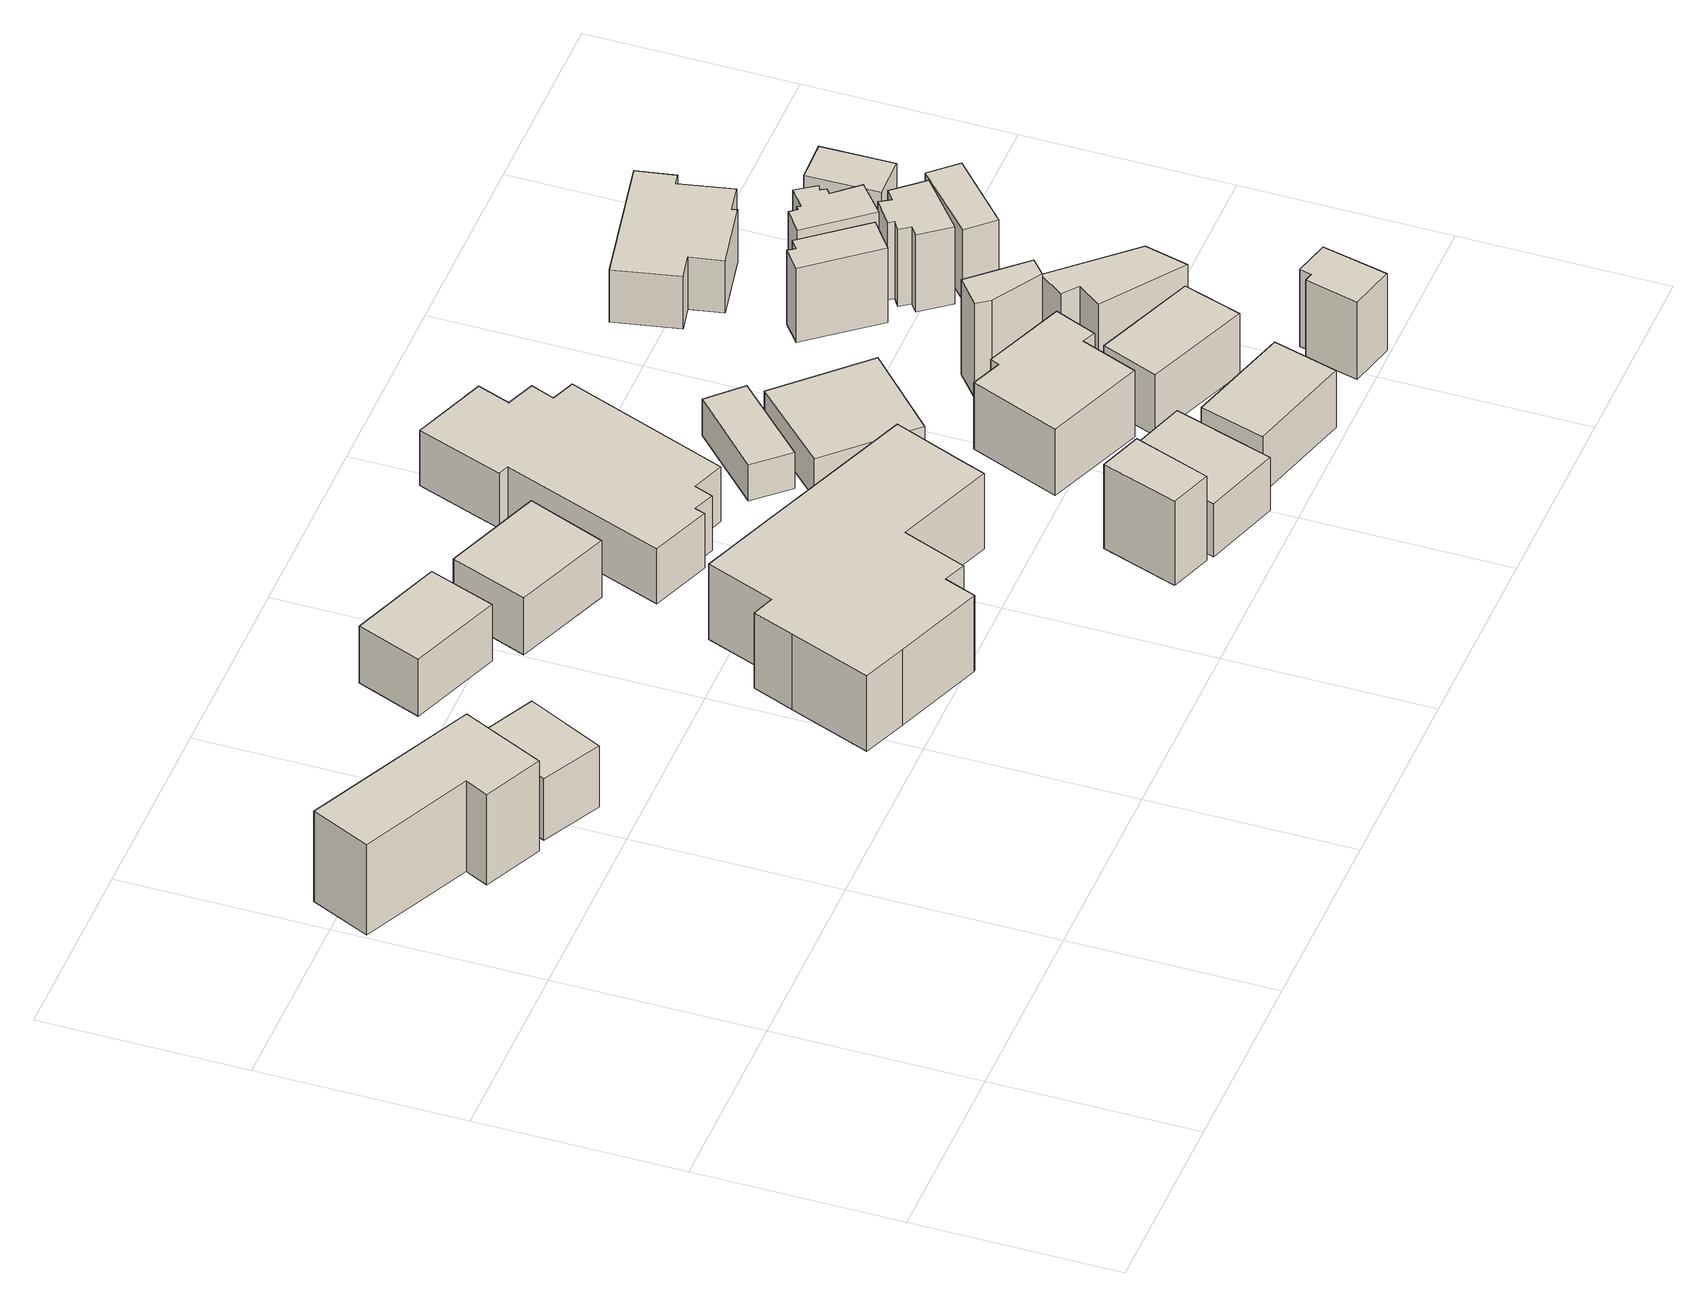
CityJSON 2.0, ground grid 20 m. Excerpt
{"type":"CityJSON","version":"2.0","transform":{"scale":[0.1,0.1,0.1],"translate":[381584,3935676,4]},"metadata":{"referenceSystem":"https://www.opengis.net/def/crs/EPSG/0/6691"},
"CityObjects":{
"building1":{"type":"Building","attributes":{"平成28年度建物利用現況.図形面積":133.43,"平成28年度建物利用現況.建物地上階数":3,"平成28年度建物利用現況.建物地下階数":0,"平成28年度建物利用現況.建物構造コード":"11","平成28年度建物利用現況.建物用途分類コード":"141","平成28年度建物利用現況.建物用途細分類コード":"0","平成28年度建物利用現況.延べ面積換算コード":"1","平成28年度建物利用現況.変化フラグ":"0","平成28年度建物利用現況.延べ面積換算係数":"1.000","平成28年度建物利用現況.過年度修正フラグ":"0","平成28年度建物利用現況.調整フラグ":"0","平成28年度建物利用現況.区市町村コード":"111","平成28年度建物利用現況.大字・町コード":"59","平成28年度建物利用現況.町・丁目コード":"3","平成28年度建物利用現況.13_区市町村コード_大字・町コード_町・丁目コード":"13111059003","平成28年度建物利用現況.区市町村名称":"大田区","平成28年度建物利用現況.町丁目名称":"矢口三丁目","地域地区":"11,18,25","多摩川浸水想定区域（計画規模）.規模":"L1","多摩川浸水想定区域（計画規模）.浸水ランク":"2","多摩川浸水想定区域（計画規模）.浸水深":1.51,"多摩川浸水想定区域（想定最大規模）.規模":"L2","多摩川浸水想定区域（想定最大規模）.浸水ランク":"2","多摩川浸水想定区域（想定最大規模）.浸水深":2.45,"多摩川浸水想定区域（想定最大規模）.継続時間":1,"城南地区浸水想定区域（想定最大規模）.規模":"L2","城南地区浸水想定区域（想定最大規模）.浸水ランク":"1","城南地区浸水想定区域（想定最大規模）.浸水深":0.076,"usage":"441","measuredHeight":11.8,"storeysAboveGround":3,"storeysBelowGround":0,"BuildingDetails.buildingRoofEdgeArea":133.43,"BuildingDetails.fireproofStructureType":"1001","BuildingDetails.districtsAndZonesType":"11","BuildingDetails.landUsePlanType":"213","BuildingDetails.prefecture":"13","BuildingDetails.city":"13111","BuildingDetails.surveyYear":2016},"geometry":[{"type":"Solid","lod":"1","boundaries":[[[[0,1,2,3,4,5]],[[4,6,7,5]],[[3,8,6,4]],[[2,9,8,3]],[[1,10,9,2]],[[0,11,10,1]],[[5,7,11,0]],[[6,8,9,10,11,7]]]]}]},
"building2":{"type":"Building","attributes":{"平成28年度建物利用現況.図形面積":54.07,"平成28年度建物利用現況.建物地上階数":2,"平成28年度建物利用現況.建物地下階数":0,"平成28年度建物利用現況.建物構造コード":"21","平成28年度建物利用現況.建物用途分類コード":"131","平成28年度建物利用現況.建物用途細分類コード":"0","平成28年度建物利用現況.延べ面積換算コード":"1","平成28年度建物利用現況.変化フラグ":"0","平成28年度建物利用現況.延べ面積換算係数":"1.000","平成28年度建物利用現況.過年度修正フラグ":"0","平成28年度建物利用現況.調整フラグ":"0","平成28年度建物利用現況.区市町村コード":"111","平成28年度建物利用現況.大字・町コード":"59","平成28年度建物利用現況.町・丁目コード":"3","平成28年度建物利用現況.13_区市町村コード_大字・町コード_町・丁目コード":"13111059003","平成28年度建物利用現況.区市町村名称":"大田区","平成28年度建物利用現況.町丁目名称":"矢口三丁目","地域地区":"11,18,25","多摩川浸水想定区域（計画規模）.規模":"L1","多摩川浸水想定区域（計画規模）.浸水ランク":"2","多摩川浸水想定区域（計画規模）.浸水深":1.73,"多摩川浸水想定区域（想定最大規模）.規模":"L2","多摩川浸水想定区域（想定最大規模）.浸水ランク":"2","多摩川浸水想定区域（想定最大規模）.浸水深":2.74,"多摩川浸水想定区域（想定最大規模）.継続時間":1,"城南地区浸水想定区域（想定最大規模）.規模":"L2","城南地区浸水想定区域（想定最大規模）.浸水ランク":"1","城南地区浸水想定区域（想定最大規模）.浸水深":0.139,"usage":"411","measuredHeight":7.5,"storeysAboveGround":2,"storeysBelowGround":0,"BuildingDetails.buildingRoofEdgeArea":54.07,"BuildingDetails.fireproofStructureType":"1003","BuildingDetails.districtsAndZonesType":"11","BuildingDetails.landUsePlanType":"2111","BuildingDetails.prefecture":"13","BuildingDetails.city":"13111","BuildingDetails.surveyYear":2016},"geometry":[{"type":"Solid","lod":"1","boundaries":[[[[12,13,14,15]],[[14,16,17,15]],[[13,18,16,14]],[[12,19,18,13]],[[15,17,19,12]],[[16,18,19,17]]]]}]},
"building3":{"type":"Building","attributes":{"平成28年度建物利用現況.図形面積":65.6,"平成28年度建物利用現況.建物地上階数":2,"平成28年度建物利用現況.建物地下階数":0,"平成28年度建物利用現況.建物構造コード":"21","平成28年度建物利用現況.建物用途分類コード":"132","平成28年度建物利用現況.建物用途細分類コード":"0","平成28年度建物利用現況.延べ面積換算コード":"1","平成28年度建物利用現況.変化フラグ":"2","平成28年度建物利用現況.延べ面積換算係数":"1.000","平成28年度建物利用現況.過年度修正フラグ":"0","平成28年度建物利用現況.調整フラグ":"0","平成28年度建物利用現況.区市町村コード":"111","平成28年度建物利用現況.大字・町コード":"59","平成28年度建物利用現況.町・丁目コード":"3","平成28年度建物利用現況.13_区市町村コード_大字・町コード_町・丁目コード":"13111059003","平成28年度建物利用現況.区市町村名称":"大田区","平成28年度建物利用現況.町丁目名称":"矢口三丁目","地域地区":"11,18,25","多摩川浸水想定区域（計画規模）.規模":"L1","多摩川浸水想定区域（計画規模）.浸水ランク":"2","多摩川浸水想定区域（計画規模）.浸水深":1.34,"多摩川浸水想定区域（想定最大規模）.規模":"L2","多摩川浸水想定区域（想定最大規模）.浸水ランク":"2","多摩川浸水想定区域（想定最大規模）.浸水深":2.2,"多摩川浸水想定区域（想定最大規模）.継続時間":1,"城南地区浸水想定区域（想定最大規模）.規模":"L2","城南地区浸水想定区域（想定最大規模）.浸水ランク":"1","城南地区浸水想定区域（想定最大規模）.浸水深":0.076,"usage":"412","measuredHeight":6.5,"storeysAboveGround":2,"storeysBelowGround":0,"BuildingDetails.buildingRoofEdgeArea":65.6,"BuildingDetails.fireproofStructureType":"1003","BuildingDetails.districtsAndZonesType":"11","BuildingDetails.landUsePlanType":"2112","BuildingDetails.prefecture":"13","BuildingDetails.city":"13111","BuildingDetails.surveyYear":2016},"geometry":[{"type":"Solid","lod":"1","boundaries":[[[[20,21,22,23]],[[22,24,25,23]],[[21,26,24,22]],[[20,27,26,21]],[[23,25,27,20]],[[24,26,27,25]]]]}]},
"building4":{"type":"Building","attributes":{"平成28年度建物利用現況.図形面積":82.49,"平成28年度建物利用現況.建物地上階数":2,"平成28年度建物利用現況.建物地下階数":0,"平成28年度建物利用現況.建物構造コード":"21","平成28年度建物利用現況.建物用途分類コード":"132","平成28年度建物利用現況.建物用途細分類コード":"0","平成28年度建物利用現況.延べ面積換算コード":"1","平成28年度建物利用現況.変化フラグ":"2","平成28年度建物利用現況.延べ面積換算係数":"1.000","平成28年度建物利用現況.過年度修正フラグ":"0","平成28年度建物利用現況.調整フラグ":"0","平成28年度建物利用現況.区市町村コード":"111","平成28年度建物利用現況.大字・町コード":"59","平成28年度建物利用現況.町・丁目コード":"3","平成28年度建物利用現況.13_区市町村コード_大字・町コード_町・丁目コード":"13111059003","平成28年度建物利用現況.区市町村名称":"大田区","平成28年度建物利用現況.町丁目名称":"矢口三丁目","地域地区":"11,18,25","多摩川浸水想定区域（計画規模）.規模":"L1","多摩川浸水想定区域（計画規模）.浸水ランク":"2","多摩川浸水想定区域（計画規模）.浸水深":0.86,"多摩川浸水想定区域（想定最大規模）.規模":"L2","多摩川浸水想定区域（想定最大規模）.浸水ランク":"2","多摩川浸水想定区域（想定最大規模）.浸水深":1.65,"多摩川浸水想定区域（想定最大規模）.継続時間":1,"城南地区浸水想定区域（想定最大規模）.規模":"L2","城南地区浸水想定区域（想定最大規模）.浸水ランク":"1","城南地区浸水想定区域（想定最大規模）.浸水深":0.139,"usage":"412","measuredHeight":6.6,"storeysAboveGround":2,"storeysBelowGround":0,"BuildingDetails.buildingRoofEdgeArea":82.49,"BuildingDetails.fireproofStructureType":"1003","BuildingDetails.districtsAndZonesType":"11","BuildingDetails.landUsePlanType":"2112","BuildingDetails.prefecture":"13","BuildingDetails.city":"13111","BuildingDetails.surveyYear":2016},"geometry":[{"type":"Solid","lod":"1","boundaries":[[[[28,29,30,31]],[[30,32,33,31]],[[29,34,32,30]],[[28,35,34,29]],[[31,33,35,28]],[[32,34,35,33]]]]}]},
"building5":{"type":"Building","attributes":{"平成28年度建物利用現況.図形面積":414.01,"平成28年度建物利用現況.建物地上階数":2,"平成28年度建物利用現況.建物地下階数":0,"平成28年度建物利用現況.建物構造コード":"11","平成28年度建物利用現況.建物用途分類コード":"112","平成28年度建物利用現況.建物用途細分類コード":"3","平成28年度建物利用現況.延べ面積換算コード":"2","平成28年度建物利用現況.変化フラグ":"2","平成28年度建物利用現況.延べ面積換算係数":"0.900","平成28年度建物利用現況.過年度修正フラグ":"0","平成28年度建物利用現況.調整フラグ":"0","平成28年度建物利用現況.区市町村コード":"111","平成28年度建物利用現況.大字・町コード":"59","平成28年度建物利用現況.町・丁目コード":"3","平成28年度建物利用現況.13_区市町村コード_大字・町コード_町・丁目コード":"13111059003","平成28年度建物利用現況.区市町村名称":"大田区","平成28年度建物利用現況.町丁目名称":"矢口三丁目","地域地区":"11,18,25","多摩川浸水想定区域（計画規模）.規模":"L1","多摩川浸水想定区域（計画規模）.浸水ランク":"2","多摩川浸水想定区域（計画規模）.浸水深":1.44,"多摩川浸水想定区域（想定最大規模）.規模":"L2","多摩川浸水想定区域（想定最大規模）.浸水ランク":"2","多摩川浸水想定区域（想定最大規模）.浸水深":2.12,"多摩川浸水想定区域（想定最大規模）.継続時間":1,"城南地区浸水想定区域（想定最大規模）.規模":"L2","城南地区浸水想定区域（想定最大規模）.浸水ランク":"1","城南地区浸水想定区域（想定最大規模）.浸水深":0.163,"usage":"4227","measuredHeight":12.8,"storeysAboveGround":2,"storeysBelowGround":0,"BuildingDetails.buildingRoofEdgeArea":414.01,"BuildingDetails.fireproofStructureType":"1001","BuildingDetails.districtsAndZonesType":"11","BuildingDetails.landUsePlanType":"2142","BuildingDetails.prefecture":"13","BuildingDetails.city":"13111","BuildingDetails.surveyYear":2016},"geometry":[{"type":"Solid","lod":"1","boundaries":[[[[36,37,38,39,40,41,42,43,44,45,46,47,48,49,50,51]],[[50,52,53,51]],[[49,54,52,50]],[[48,55,54,49]],[[47,56,55,48]],[[46,57,56,47]],[[45,58,57,46]],[[44,59,58,45]],[[43,60,59,44]],[[42,61,60,43]],[[41,62,61,42]],[[40,63,62,41]],[[39,64,63,40]],[[38,65,64,39]],[[37,66,65,38]],[[36,67,66,37]],[[51,53,67,36]],[[52,54,55,56,57,58,59,60,61,62,63,64,65,66,67,53]]]]}]},
"building6":{"type":"Building","attributes":{"平成28年度建物利用現況.図形面積":34.77,"平成28年度建物利用現況.建物地上階数":2,"平成28年度建物利用現況.建物地下階数":0,"平成28年度建物利用現況.建物構造コード":"21","平成28年度建物利用現況.建物用途分類コード":"131","平成28年度建物利用現況.建物用途細分類コード":"0","平成28年度建物利用現況.延べ面積換算コード":"1","平成28年度建物利用現況.変化フラグ":"2","平成28年度建物利用現況.延べ面積換算係数":"1.000","平成28年度建物利用現況.過年度修正フラグ":"0","平成28年度建物利用現況.調整フラグ":"0","平成28年度建物利用現況.区市町村コード":"111","平成28年度建物利用現況.大字・町コード":"59","平成28年度建物利用現況.町・丁目コード":"3","平成28年度建物利用現況.13_区市町村コード_大字・町コード_町・丁目コード":"13111059003","平成28年度建物利用現況.区市町村名称":"大田区","平成28年度建物利用現況.町丁目名称":"矢口三丁目","地域地区":"11,18,25","多摩川浸水想定区域（計画規模）.規模":"L1","多摩川浸水想定区域（計画規模）.浸水ランク":"2","多摩川浸水想定区域（計画規模）.浸水深":1.35,"多摩川浸水想定区域（想定最大規模）.規模":"L2","多摩川浸水想定区域（想定最大規模）.浸水ランク":"2","多摩川浸水想定区域（想定最大規模）.浸水深":1.99,"多摩川浸水想定区域（想定最大規模）.継続時間":1,"城南地区浸水想定区域（想定最大規模）.規模":"L2","城南地区浸水想定区域（想定最大規模）.浸水ランク":"1","城南地区浸水想定区域（想定最大規模）.浸水深":0.297,"usage":"411","measuredHeight":9.9,"storeysAboveGround":2,"storeysBelowGround":0,"BuildingDetails.buildingRoofEdgeArea":34.77,"BuildingDetails.fireproofStructureType":"1003","BuildingDetails.districtsAndZonesType":"11","BuildingDetails.landUsePlanType":"2111","BuildingDetails.prefecture":"13","BuildingDetails.city":"13111","BuildingDetails.surveyYear":2016},"geometry":[{"type":"Solid","lod":"1","boundaries":[[[[68,69,70,71]],[[70,72,73,71]],[[69,74,72,70]],[[68,75,74,69]],[[71,73,75,68]],[[72,74,75,73]]]]}]},
"building7":{"type":"Building","attributes":{"平成28年度建物利用現況.図形面積":283.36,"平成28年度建物利用現況.建物地上階数":2,"平成28年度建物利用現況.建物地下階数":0,"平成28年度建物利用現況.建物構造コード":"21","平成28年度建物利用現況.建物用途分類コード":"132","平成28年度建物利用現況.建物用途細分類コード":"0","平成28年度建物利用現況.延べ面積換算コード":"1","平成28年度建物利用現況.変化フラグ":"2","平成28年度建物利用現況.延べ面積換算係数":"1.000","平成28年度建物利用現況.過年度修正フラグ":"0","平成28年度建物利用現況.調整フラグ":"0","平成28年度建物利用現況.区市町村コード":"111","平成28年度建物利用現況.大字・町コード":"59","平成28年度建物利用現況.町・丁目コード":"3","平成28年度建物利用現況.13_区市町村コード_大字・町コード_町・丁目コード":"13111059003","平成28年度建物利用現況.区市町村名称":"大田区","平成28年度建物利用現況.町丁目名称":"矢口三丁目","地域地区":"11,18,25","多摩川浸水想定区域（計画規模）.規模":"L1","多摩川浸水想定区域（計画規模）.浸水ランク":"2","多摩川浸水想定区域（計画規模）.浸水深":1.16,"多摩川浸水想定区域（想定最大規模）.規模":"L2","多摩川浸水想定区域（想定最大規模）.浸水ランク":"2","多摩川浸水想定区域（想定最大規模）.浸水深":1.92,"多摩川浸水想定区域（想定最大規模）.継続時間":1,"城南地区浸水想定区域（想定最大規模）.規模":"L2","城南地区浸水想定区域（想定最大規模）.浸水ランク":"1","城南地区浸水想定区域（想定最大規模）.浸水深":0.005,"usage":"412","measuredHeight":6.4,"storeysAboveGround":2,"storeysBelowGround":0,"BuildingDetails.buildingRoofEdgeArea":283.36,"BuildingDetails.fireproofStructureType":"1003","BuildingDetails.districtsAndZonesType":"11","BuildingDetails.landUsePlanType":"2112","BuildingDetails.prefecture":"13","BuildingDetails.city":"13111","BuildingDetails.surveyYear":2016},"geometry":[{"type":"Solid","lod":"1","boundaries":[[[[76,77,78,79,80,81,82,83,84,85,86,87,88,89]],[[88,90,91,89]],[[87,92,90,88]],[[86,93,92,87]],[[85,94,93,86]],[[84,95,94,85]],[[83,96,95,84]],[[82,97,96,83]],[[81,98,97,82]],[[80,99,98,81]],[[79,100,99,80]],[[78,101,100,79]],[[77,102,101,78]],[[76,103,102,77]],[[89,91,103,76]],[[90,92,93,94,95,96,97,98,99,100,101,102,103,91]]]]}]},
"building8":{"type":"Building","attributes":{"平成28年度建物利用現況.図形面積":80.44,"平成28年度建物利用現況.建物地上階数":2,"平成28年度建物利用現況.建物地下階数":0,"平成28年度建物利用現況.建物構造コード":"21","平成28年度建物利用現況.建物用途分類コード":"131","平成28年度建物利用現況.建物用途細分類コード":"0","平成28年度建物利用現況.延べ面積換算コード":"1","平成28年度建物利用現況.変化フラグ":"0","平成28年度建物利用現況.延べ面積換算係数":"1.000","平成28年度建物利用現況.過年度修正フラグ":"0","平成28年度建物利用現況.調整フラグ":"0","平成28年度建物利用現況.区市町村コード":"111","平成28年度建物利用現況.大字・町コード":"59","平成28年度建物利用現況.町・丁目コード":"3","平成28年度建物利用現況.13_区市町村コード_大字・町コード_町・丁目コード":"13111059003","平成28年度建物利用現況.区市町村名称":"大田区","平成28年度建物利用現況.町丁目名称":"矢口三丁目","地域地区":"11,18,25","多摩川浸水想定区域（計画規模）.規模":"L1","多摩川浸水想定区域（計画規模）.浸水ランク":"2","多摩川浸水想定区域（計画規模）.浸水深":1.15,"多摩川浸水想定区域（想定最大規模）.規模":"L2","多摩川浸水想定区域（想定最大規模）.浸水ランク":"2","多摩川浸水想定区域（想定最大規模）.浸水深":1.79,"多摩川浸水想定区域（想定最大規模）.継続時間":1,"城南地区浸水想定区域（想定最大規模）.規模":"L2","城南地区浸水想定区域（想定最大規模）.浸水ランク":"1","城南地区浸水想定区域（想定最大規模）.浸水深":0.297,"usage":"411","measuredHeight":6.8,"storeysAboveGround":2,"storeysBelowGround":0,"BuildingDetails.buildingRoofEdgeArea":80.44,"BuildingDetails.fireproofStructureType":"1003","BuildingDetails.districtsAndZonesType":"11","BuildingDetails.landUsePlanType":"2111","BuildingDetails.prefecture":"13","BuildingDetails.city":"13111","BuildingDetails.surveyYear":2016},"geometry":[{"type":"Solid","lod":"1","boundaries":[[[[104,105,106,107]],[[106,108,109,107]],[[105,110,108,106]],[[104,111,110,105]],[[107,109,111,104]],[[108,110,111,109]]]]}]},
"building9":{"type":"Building","attributes":{"平成28年度建物利用現況.図形面積":42.22,"平成28年度建物利用現況.建物構造コード":"22","平成28年度建物利用現況.建物用途分類コード":"123","平成28年度建物利用現況.建物用途細分類コード":"0","平成28年度建物利用現況.延べ面積換算コード":"1","平成28年度建物利用現況.変化フラグ":"0","平成28年度建物利用現況.延べ面積換算係数":"1.000","平成28年度建物利用現況.過年度修正フラグ":"0","平成28年度建物利用現況.調整フラグ":"0","平成28年度建物利用現況.区市町村コード":"111","平成28年度建物利用現況.大字・町コード":"59","平成28年度建物利用現況.町・丁目コード":"3","平成28年度建物利用現況.13_区市町村コード_大字・町コード_町・丁目コード":"13111059003","平成28年度建物利用現況.区市町村名称":"大田区","平成28年度建物利用現況.町丁目名称":"矢口三丁目","地域地区":"11,18,25","多摩川浸水想定区域（計画規模）.規模":"L1","多摩川浸水想定区域（計画規模）.浸水ランク":"2","多摩川浸水想定区域（計画規模）.浸水深":1.25,"多摩川浸水想定区域（想定最大規模）.規模":"L2","多摩川浸水想定区域（想定最大規模）.浸水ランク":"2","多摩川浸水想定区域（想定最大規模）.浸水深":1.89,"多摩川浸水想定区域（想定最大規模）.継続時間":1,"城南地区浸水想定区域（想定最大規模）.規模":"L2","城南地区浸水想定区域（想定最大規模）.浸水ランク":"1","城南地区浸水想定区域（想定最大規模）.浸水深":0.055,"usage":"413","measuredHeight":4.4,"storeysAboveGround":1,"storeysBelowGround":0,"BuildingDetails.buildingRoofEdgeArea":42.22,"BuildingDetails.fireproofStructureType":"1003","BuildingDetails.districtsAndZonesType":"11","BuildingDetails.landUsePlanType":"211","BuildingDetails.prefecture":"13","BuildingDetails.city":"13111","BuildingDetails.surveyYear":2016},"geometry":[{"type":"Solid","lod":"1","boundaries":[[[[112,113,114,115]],[[114,116,117,115]],[[113,118,116,114]],[[112,119,118,113]],[[115,117,119,112]],[[116,118,119,117]]]]}]},
"building10":{"type":"Building","attributes":{"平成28年度建物利用現況.図形面積":106.53,"平成28年度建物利用現況.建物構造コード":"22","平成28年度建物利用現況.建物用途分類コード":"123","平成28年度建物利用現況.建物用途細分類コード":"0","平成28年度建物利用現況.延べ面積換算コード":"1","平成28年度建物利用現況.変化フラグ":"0","平成28年度建物利用現況.延べ面積換算係数":"1.000","平成28年度建物利用現況.過年度修正フラグ":"0","平成28年度建物利用現況.調整フラグ":"0","平成28年度建物利用現況.区市町村コード":"111","平成28年度建物利用現況.大字・町コード":"59","平成28年度建物利用現況.町・丁目コード":"3","平成28年度建物利用現況.13_区市町村コード_大字・町コード_町・丁目コード":"13111059003","平成28年度建物利用現況.区市町村名称":"大田区","平成28年度建物利用現況.町丁目名称":"矢口三丁目","地域地区":"11,18,25","多摩川浸水想定区域（計画規模）.規模":"L1","多摩川浸水想定区域（計画規模）.浸水ランク":"2","多摩川浸水想定区域（計画規模）.浸水深":1.25,"多摩川浸水想定区域（想定最大規模）.規模":"L2","多摩川浸水想定区域（想定最大規模）.浸水ランク":"2","多摩川浸水想定区域（想定最大規模）.浸水深":1.89,"多摩川浸水想定区域（想定最大規模）.継続時間":1,"城南地区浸水想定区域（想定最大規模）.規模":"L2","城南地区浸水想定区域（想定最大規模）.浸水ランク":"1","城南地区浸水想定区域（想定最大規模）.浸水深":0.055,"usage":"413","measuredHeight":5.3,"storeysAboveGround":1,"storeysBelowGround":0,"BuildingDetails.buildingRoofEdgeArea":106.53,"BuildingDetails.fireproofStructureType":"1003","BuildingDetails.districtsAndZonesType":"11","BuildingDetails.landUsePlanType":"211","BuildingDetails.prefecture":"13","BuildingDetails.city":"13111","BuildingDetails.surveyYear":2016},"geometry":[{"type":"Solid","lod":"1","boundaries":[[[[120,121,122,123]],[[122,124,125,123]],[[121,126,124,122]],[[120,127,126,121]],[[123,125,127,120]],[[124,126,127,125]]]]}]},
"building11":{"type":"Building","attributes":{"平成28年度建物利用現況.図形面積":71.45,"平成28年度建物利用現況.建物地上階数":2,"平成28年度建物利用現況.建物地下階数":0,"平成28年度建物利用現況.建物構造コード":"21","平成28年度建物利用現況.建物用途分類コード":"131","平成28年度建物利用現況.建物用途細分類コード":"0","平成28年度建物利用現況.延べ面積換算コード":"1","平成28年度建物利用現況.変化フラグ":"0","平成28年度建物利用現況.延べ面積換算係数":"1.000","平成28年度建物利用現況.過年度修正フラグ":"0","平成28年度建物利用現況.調整フラグ":"0","平成28年度建物利用現況.区市町村コード":"111","平成28年度建物利用現況.大字・町コード":"59","平成28年度建物利用現況.町・丁目コード":"3","平成28年度建物利用現況.13_区市町村コード_大字・町コード_町・丁目コード":"13111059003","平成28年度建物利用現況.区市町村名称":"大田区","平成28年度建物利用現況.町丁目名称":"矢口三丁目","地域地区":"11,18,25","多摩川浸水想定区域（計画規模）.規模":"L1","多摩川浸水想定区域（計画規模）.浸水ランク":"2","多摩川浸水想定区域（計画規模）.浸水深":1.05,"多摩川浸水想定区域（想定最大規模）.規模":"L2","多摩川浸水想定区域（想定最大規模）.浸水ランク":"2","多摩川浸水想定区域（想定最大規模）.浸水深":1.69,"多摩川浸水想定区域（想定最大規模）.継続時間":1,"城南地区浸水想定区域（想定最大規模）.規模":"L2","城南地区浸水想定区域（想定最大規模）.浸水ランク":"1","城南地区浸水想定区域（想定最大規模）.浸水深":0.041,"usage":"411","measuredHeight":7,"storeysAboveGround":2,"storeysBelowGround":0,"BuildingDetails.buildingRoofEdgeArea":71.45,"BuildingDetails.fireproofStructureType":"1003","BuildingDetails.districtsAndZonesType":"11","BuildingDetails.landUsePlanType":"2111","BuildingDetails.prefecture":"13","BuildingDetails.city":"13111","BuildingDetails.surveyYear":2016},"geometry":[{"type":"Solid","lod":"1","boundaries":[[[[128,129,130,131]],[[130,132,133,131]],[[129,134,132,130]],[[128,135,134,129]],[[131,133,135,128]],[[132,134,135,133]]]]}]},
"building12":{"type":"Building","attributes":{"平成28年度建物利用現況.図形面積":110.98,"平成28年度建物利用現況.建物地上階数":2,"平成28年度建物利用現況.建物地下階数":0,"平成28年度建物利用現況.建物構造コード":"21","平成28年度建物利用現況.建物用途分類コード":"131","平成28年度建物利用現況.建物用途細分類コード":"0","平成28年度建物利用現況.延べ面積換算コード":"1","平成28年度建物利用現況.変化フラグ":"2","平成28年度建物利用現況.延べ面積換算係数":"1.000","平成28年度建物利用現況.過年度修正フラグ":"0","平成28年度建物利用現況.調整フラグ":"0","平成28年度建物利用現況.区市町村コード":"111","平成28年度建物利用現況.大字・町コード":"59","平成28年度建物利用現況.町・丁目コード":"3","平成28年度建物利用現況.13_区市町村コード_大字・町コード_町・丁目コード":"13111059003","平成28年度建物利用現況.区市町村名称":"大田区","平成28年度建物利用現況.町丁目名称":"矢口三丁目","地域地区":"11,18,25","多摩川浸水想定区域（計画規模）.規模":"L1","多摩川浸水想定区域（計画規模）.浸水ランク":"2","多摩川浸水想定区域（計画規模）.浸水深":1.25,"多摩川浸水想定区域（想定最大規模）.規模":"L2","多摩川浸水想定区域（想定最大規模）.浸水ランク":"2","多摩川浸水想定区域（想定最大規模）.浸水深":1.89,"多摩川浸水想定区域（想定最大規模）.継続時間":1,"城南地区浸水想定区域（想定最大規模）.規模":"L2","城南地区浸水想定区域（想定最大規模）.浸水ランク":"1","城南地区浸水想定区域（想定最大規模）.浸水深":0.055,"usage":"411","measuredHeight":8.7,"storeysAboveGround":2,"storeysBelowGround":0,"BuildingDetails.buildingRoofEdgeArea":110.98,"BuildingDetails.fireproofStructureType":"1003","BuildingDetails.districtsAndZonesType":"11","BuildingDetails.landUsePlanType":"2111","BuildingDetails.prefecture":"13","BuildingDetails.city":"13111","BuildingDetails.surveyYear":2016},"geometry":[{"type":"Solid","lod":"1","boundaries":[[[[136,137,138,139,140,141,142,143]],[[142,144,145,143]],[[141,146,144,142]],[[140,147,146,141]],[[139,148,147,140]],[[138,149,148,139]],[[137,150,149,138]],[[136,151,150,137]],[[143,145,151,136]],[[144,146,147,148,149,150,151,145]]]]}]},
"building13":{"type":"Building","attributes":{"平成28年度建物利用現況.図形面積":64.69,"平成28年度建物利用現況.建物地上階数":2,"平成28年度建物利用現況.建物地下階数":0,"平成28年度建物利用現況.建物構造コード":"21","平成28年度建物利用現況.建物用途分類コード":"131","平成28年度建物利用現況.建物用途細分類コード":"0","平成28年度建物利用現況.延べ面積換算コード":"1","平成28年度建物利用現況.変化フラグ":"0","平成28年度建物利用現況.延べ面積換算係数":"1.000","平成28年度建物利用現況.過年度修正フラグ":"0","平成28年度建物利用現況.調整フラグ":"0","平成28年度建物利用現況.区市町村コード":"111","平成28年度建物利用現況.大字・町コード":"59","平成28年度建物利用現況.町・丁目コード":"3","平成28年度建物利用現況.13_区市町村コード_大字・町コード_町・丁目コード":"13111059003","平成28年度建物利用現況.区市町村名称":"大田区","平成28年度建物利用現況.町丁目名称":"矢口三丁目","地域地区":"11,18,25","多摩川浸水想定区域（計画規模）.規模":"L1","多摩川浸水想定区域（計画規模）.浸水ランク":"2","多摩川浸水想定区域（計画規模）.浸水深":1.25,"多摩川浸水想定区域（想定最大規模）.規模":"L2","多摩川浸水想定区域（想定最大規模）.浸水ランク":"2","多摩川浸水想定区域（想定最大規模）.浸水深":1.89,"多摩川浸水想定区域（想定最大規模）.継続時間":1,"城南地区浸水想定区域（想定最大規模）.規模":"L2","城南地区浸水想定区域（想定最大規模）.浸水ランク":"1","城南地区浸水想定区域（想定最大規模）.浸水深":0.163,"usage":"411","measuredHeight":7.4,"storeysAboveGround":2,"storeysBelowGround":0,"BuildingDetails.buildingRoofEdgeArea":64.69,"BuildingDetails.fireproofStructureType":"1003","BuildingDetails.districtsAndZonesType":"11","BuildingDetails.landUsePlanType":"2111","BuildingDetails.prefecture":"13","BuildingDetails.city":"13111","BuildingDetails.surveyYear":2016},"geometry":[{"type":"Solid","lod":"1","boundaries":[[[[152,153,154,155]],[[154,156,157,155]],[[153,158,156,154]],[[152,159,158,153]],[[155,157,159,152]],[[156,158,159,157]]]]}]},
"building14":{"type":"Building","attributes":{"平成28年度建物利用現況.図形面積":19.96,"平成28年度建物利用現況.建物地上階数":3,"平成28年度建物利用現況.建物地下階数":0,"平成28年度建物利用現況.建物構造コード":"11","平成28年度建物利用現況.建物用途分類コード":"142","平成28年度建物利用現況.建物用途細分類コード":"0","平成28年度建物利用現況.延べ面積換算コード":"1","平成28年度建物利用現況.変化フラグ":"0","平成28年度建物利用現況.延べ面積換算係数":"1.000","平成28年度建物利用現況.過年度修正フラグ":"0","平成28年度建物利用現況.調整フラグ":"0","平成28年度建物利用現況.区市町村コード":"111","平成28年度建物利用現況.大字・町コード":"59","平成28年度建物利用現況.町・丁目コード":"3","平成28年度建物利用現況.13_区市町村コード_大字・町コード_町・丁目コード":"13111059003","平成28年度建物利用現況.区市町村名称":"大田区","平成28年度建物利用現況.町丁目名称":"矢口三丁目","地域地区":"11,18,25","多摩川浸水想定区域（計画規模）.規模":"L1","多摩川浸水想定区域（計画規模）.浸水ランク":"2","多摩川浸水想定区域（計画規模）.浸水深":1.25,"多摩川浸水想定区域（想定最大規模）.規模":"L2","多摩川浸水想定区域（想定最大規模）.浸水ランク":"2","多摩川浸水想定区域（想定最大規模）.浸水深":1.89,"多摩川浸水想定区域（想定最大規模）.継続時間":1,"城南地区浸水想定区域（想定最大規模）.規模":"L2","城南地区浸水想定区域（想定最大規模）.浸水ランク":"1","城南地区浸水想定区域（想定最大規模）.浸水深":0.055,"usage":"415","measuredHeight":11.1,"storeysAboveGround":3,"storeysBelowGround":0,"BuildingDetails.buildingRoofEdgeArea":19.96,"BuildingDetails.fireproofStructureType":"1001","BuildingDetails.districtsAndZonesType":"11","BuildingDetails.landUsePlanType":"2115","BuildingDetails.prefecture":"13","BuildingDetails.city":"13111","BuildingDetails.surveyYear":2016},"geometry":[{"type":"Solid","lod":"1","boundaries":[[[[160,161,162,163,164]],[[163,165,166,164]],[[162,167,165,163]],[[161,168,167,162]],[[160,169,168,161]],[[164,166,169,160]],[[165,167,168,169,166]]]]}]},
"building15":{"type":"Building","attributes":{"平成28年度建物利用現況.図形面積":27.79,"平成28年度建物利用現況.建物地上階数":3,"平成28年度建物利用現況.建物地下階数":0,"平成28年度建物利用現況.建物構造コード":"11","平成28年度建物利用現況.建物用途分類コード":"142","平成28年度建物利用現況.建物用途細分類コード":"0","平成28年度建物利用現況.延べ面積換算コード":"1","平成28年度建物利用現況.変化フラグ":"0","平成28年度建物利用現況.延べ面積換算係数":"1.000","平成28年度建物利用現況.過年度修正フラグ":"0","平成28年度建物利用現況.調整フラグ":"0","平成28年度建物利用現況.区市町村コード":"111","平成28年度建物利用現況.大字・町コード":"59","平成28年度建物利用現況.町・丁目コード":"3","平成28年度建物利用現況.13_区市町村コード_大字・町コード_町・丁目コード":"13111059003","平成28年度建物利用現況.区市町村名称":"大田区","平成28年度建物利用現況.町丁目名称":"矢口三丁目","地域地区":"11,18,25","多摩川浸水想定区域（計画規模）.規模":"L1","多摩川浸水想定区域（計画規模）.浸水ランク":"2","多摩川浸水想定区域（計画規模）.浸水深":1.45,"多摩川浸水想定区域（想定最大規模）.規模":"L2","多摩川浸水想定区域（想定最大規模）.浸水ランク":"2","多摩川浸水想定区域（想定最大規模）.浸水深":2.2,"多摩川浸水想定区域（想定最大規模）.継続時間":1,"城南地区浸水想定区域（想定最大規模）.規模":"L2","城南地区浸水想定区域（想定最大規模）.浸水ランク":"1","城南地区浸水想定区域（想定最大規模）.浸水深":0.055,"usage":"415","measuredHeight":11.1,"storeysAboveGround":3,"storeysBelowGround":0,"BuildingDetails.buildingRoofEdgeArea":27.79,"BuildingDetails.fireproofStructureType":"1001","BuildingDetails.districtsAndZonesType":"11","BuildingDetails.landUsePlanType":"2115","BuildingDetails.prefecture":"13","BuildingDetails.city":"13111","BuildingDetails.surveyYear":2016},"geometry":[{"type":"Solid","lod":"1","boundaries":[[[[170,171,172,173,174,175]],[[174,176,177,175]],[[173,178,176,174]],[[172,179,178,173]],[[171,180,179,172]],[[170,181,180,171]],[[175,177,181,170]],[[176,178,179,180,181,177]]]]}]},
"building16":{"type":"Building","attributes":{"平成28年度建物利用現況.図形面積":28.97,"平成28年度建物利用現況.建物地上階数":3,"平成28年度建物利用現況.建物地下階数":0,"平成28年度建物利用現況.建物構造コード":"12","平成28年度建物利用現況.建物用途分類コード":"131","平成28年度建物利用現況.建物用途細分類コード":"0","平成28年度建物利用現況.延べ面積換算コード":"2","平成28年度建物利用現況.変化フラグ":"2","平成28年度建物利用現況.延べ面積換算係数":"0.850","平成28年度建物利用現況.過年度修正フラグ":"0","平成28年度建物利用現況.調整フラグ":"0","平成28年度建物利用現況.区市町村コード":"111","平成28年度建物利用現況.大字・町コード":"59","平成28年度建物利用現況.町・丁目コード":"3","平成28年度建物利用現況.13_区市町村コード_大字・町コード_町・丁目コード":"13111059003","平成28年度建物利用現況.区市町村名称":"大田区","平成28年度建物利用現況.町丁目名称":"矢口三丁目","地域地区":"11,18,25","多摩川浸水想定区域（計画規模）.規模":"L1","多摩川浸水想定区域（計画規模）.浸水ランク":"2","多摩川浸水想定区域（計画規模）.浸水深":1.35,"多摩川浸水想定区域（想定最大規模）.規模":"L2","多摩川浸水想定区域（想定最大規模）.浸水ランク":"2","多摩川浸水想定区域（想定最大規模）.浸水深":2.1,"多摩川浸水想定区域（想定最大規模）.継続時間":1,"城南地区浸水想定区域（想定最大規模）.規模":"L2","城南地区浸水想定区域（想定最大規模）.浸水ランク":"1","城南地区浸水想定区域（想定最大規模）.浸水深":0.041,"usage":"411","measuredHeight":9.4,"storeysAboveGround":3,"storeysBelowGround":0,"BuildingDetails.buildingRoofEdgeArea":28.97,"BuildingDetails.fireproofStructureType":"1002","BuildingDetails.districtsAndZonesType":"11","BuildingDetails.landUsePlanType":"2111","BuildingDetails.prefecture":"13","BuildingDetails.city":"13111","BuildingDetails.surveyYear":2016},"geometry":[{"type":"Solid","lod":"1","boundaries":[[[[182,183,184,185,186,187]],[[186,188,189,187]],[[185,190,188,186]],[[184,191,190,185]],[[183,192,191,184]],[[182,193,192,183]],[[187,189,193,182]],[[188,190,191,192,193,189]]]]}]},
"building17":{"type":"Building","attributes":{"平成28年度建物利用現況.図形面積":29.68,"平成28年度建物利用現況.建物地上階数":3,"平成28年度建物利用現況.建物地下階数":0,"平成28年度建物利用現況.建物構造コード":"12","平成28年度建物利用現況.建物用途分類コード":"131","平成28年度建物利用現況.建物用途細分類コード":"0","平成28年度建物利用現況.延べ面積換算コード":"2","平成28年度建物利用現況.変化フラグ":"0","平成28年度建物利用現況.延べ面積換算係数":"0.850","平成28年度建物利用現況.過年度修正フラグ":"0","平成28年度建物利用現況.調整フラグ":"0","平成28年度建物利用現況.区市町村コード":"111","平成28年度建物利用現況.大字・町コード":"59","平成28年度建物利用現況.町・丁目コード":"3","平成28年度建物利用現況.13_区市町村コード_大字・町コード_町・丁目コード":"13111059003","平成28年度建物利用現況.区市町村名称":"大田区","平成28年度建物利用現況.町丁目名称":"矢口三丁目","地域地区":"11,18,25","多摩川浸水想定区域（計画規模）.規模":"L1","多摩川浸水想定区域（計画規模）.浸水ランク":"2","多摩川浸水想定区域（計画規模）.浸水深":1.1,"多摩川浸水想定区域（想定最大規模）.規模":"L2","多摩川浸水想定区域（想定最大規模）.浸水ランク":"2","多摩川浸水想定区域（想定最大規模）.浸水深":1.77,"多摩川浸水想定区域（想定最大規模）.継続時間":1,"城南地区浸水想定区域（想定最大規模）.規模":"L2","城南地区浸水想定区域（想定最大規模）.浸水ランク":"1","城南地区浸水想定区域（想定最大規模）.浸水深":0.055,"usage":"411","measuredHeight":9.2,"storeysAboveGround":3,"storeysBelowGround":0,"BuildingDetails.buildingRoofEdgeArea":29.68,"BuildingDetails.fireproofStructureType":"1002","BuildingDetails.districtsAndZonesType":"11","BuildingDetails.landUsePlanType":"2111","BuildingDetails.prefecture":"13","BuildingDetails.city":"13111","BuildingDetails.surveyYear":2016},"geometry":[{"type":"Solid","lod":"1","boundaries":[[[[194,195,196,197,198,199]],[[198,200,201,199]],[[197,202,200,198]],[[196,203,202,197]],[[195,204,203,196]],[[194,205,204,195]],[[199,201,205,194]],[[200,202,203,204,205,201]]]]}]},
"building18":{"type":"Building","attributes":{"平成28年度建物利用現況.図形面積":112.81,"平成28年度建物利用現況.建物地上階数":2,"平成28年度建物利用現況.建物地下階数":0,"平成28年度建物利用現況.建物構造コード":"11","平成28年度建物利用現況.建物用途分類コード":"132","平成28年度建物利用現況.建物用途細分類コード":"0","平成28年度建物利用現況.延べ面積換算コード":"1","平成28年度建物利用現況.変化フラグ":"0","平成28年度建物利用現況.延べ面積換算係数":"1.000","平成28年度建物利用現況.過年度修正フラグ":"0","平成28年度建物利用現況.調整フラグ":"0","平成28年度建物利用現況.区市町村コード":"111","平成28年度建物利用現況.大字・町コード":"59","平成28年度建物利用現況.町・丁目コード":"3","平成28年度建物利用現況.13_区市町村コード_大字・町コード_町・丁目コード":"13111059003","平成28年度建物利用現況.区市町村名称":"大田区","平成28年度建物利用現況.町丁目名称":"矢口三丁目","地域地区":"11,18,25","多摩川浸水想定区域（計画規模）.規模":"L1","多摩川浸水想定区域（計画規模）.浸水ランク":"2","多摩川浸水想定区域（計画規模）.浸水深":1.1,"多摩川浸水想定区域（想定最大規模）.規模":"L2","多摩川浸水想定区域（想定最大規模）.浸水ランク":"2","多摩川浸水想定区域（想定最大規模）.浸水深":1.77,"多摩川浸水想定区域（想定最大規模）.継続時間":1,"城南地区浸水想定区域（想定最大規模）.規模":"L2","城南地区浸水想定区域（想定最大規模）.浸水ランク":"1","城南地区浸水想定区域（想定最大規模）.浸水深":0.008,"usage":"412","measuredHeight":5.9,"storeysAboveGround":2,"storeysBelowGround":0,"BuildingDetails.buildingRoofEdgeArea":112.81,"BuildingDetails.fireproofStructureType":"1001","BuildingDetails.districtsAndZonesType":"11","BuildingDetails.landUsePlanType":"2112","BuildingDetails.prefecture":"13","BuildingDetails.city":"13111","BuildingDetails.surveyYear":2016},"geometry":[{"type":"Solid","lod":"1","boundaries":[[[[206,207,208,209,210,211,212,213,214,215]],[[214,216,217,215]],[[213,218,216,214]],[[212,219,218,213]],[[211,220,219,212]],[[210,221,220,211]],[[209,222,221,210]],[[208,223,222,209]],[[207,224,223,208]],[[206,225,224,207]],[[215,217,225,206]],[[216,218,219,220,221,222,223,224,225,217]]]]}]},
"building19":{"type":"Building","attributes":{"平成28年度建物利用現況.図形面積":29.75,"平成28年度建物利用現況.建物地上階数":3,"平成28年度建物利用現況.建物地下階数":0,"平成28年度建物利用現況.建物構造コード":"12","平成28年度建物利用現況.建物用途分類コード":"131","平成28年度建物利用現況.建物用途細分類コード":"0","平成28年度建物利用現況.延べ面積換算コード":"2","平成28年度建物利用現況.変化フラグ":"0","平成28年度建物利用現況.延べ面積換算係数":"0.850","平成28年度建物利用現況.過年度修正フラグ":"0","平成28年度建物利用現況.調整フラグ":"0","平成28年度建物利用現況.区市町村コード":"111","平成28年度建物利用現況.大字・町コード":"59","平成28年度建物利用現況.町・丁目コード":"3","平成28年度建物利用現況.13_区市町村コード_大字・町コード_町・丁目コード":"13111059003","平成28年度建物利用現況.区市町村名称":"大田区","平成28年度建物利用現況.町丁目名称":"矢口三丁目","地域地区":"11,18,25","多摩川浸水想定区域（計画規模）.規模":"L1","多摩川浸水想定区域（計画規模）.浸水ランク":"2","多摩川浸水想定区域（計画規模）.浸水深":1.26,"多摩川浸水想定区域（想定最大規模）.規模":"L2","多摩川浸水想定区域（想定最大規模）.浸水ランク":"2","多摩川浸水想定区域（想定最大規模）.浸水深":1.94,"多摩川浸水想定区域（想定最大規模）.継続時間":1,"城南地区浸水想定区域（想定最大規模）.規模":"L2","城南地区浸水想定区域（想定最大規模）.浸水ランク":"1","城南地区浸水想定区域（想定最大規模）.浸水深":0.055,"usage":"411","measuredHeight":9.3,"storeysAboveGround":3,"storeysBelowGround":0,"BuildingDetails.buildingRoofEdgeArea":29.75,"BuildingDetails.fireproofStructureType":"1002","BuildingDetails.districtsAndZonesType":"11","BuildingDetails.landUsePlanType":"2111","BuildingDetails.prefecture":"13","BuildingDetails.city":"13111","BuildingDetails.surveyYear":2016},"geometry":[{"type":"Solid","lod":"1","boundaries":[[[[226,227,228,229,230,231,232,233,234,235,236,237]],[[236,238,239,237]],[[235,240,238,236]],[[234,241,240,235]],[[233,242,241,234]],[[232,243,242,233]],[[231,244,243,232]],[[230,245,244,231]],[[229,246,245,230]],[[228,247,246,229]],[[227,248,247,228]],[[226,249,248,227]],[[237,239,249,226]],[[238,240,241,242,243,244,245,246,247,248,249,239]]]]}]},
"building20":{"type":"Building","attributes":{"平成28年度建物利用現況.図形面積":29.41,"平成28年度建物利用現況.建物地上階数":3,"平成28年度建物利用現況.建物地下階数":0,"平成28年度建物利用現況.建物構造コード":"12","平成28年度建物利用現況.建物用途分類コード":"131","平成28年度建物利用現況.建物用途細分類コード":"0","平成28年度建物利用現況.延べ面積換算コード":"2","平成28年度建物利用現況.変化フラグ":"0","平成28年度建物利用現況.延べ面積換算係数":"0.850","平成28年度建物利用現況.過年度修正フラグ":"0","平成28年度建物利用現況.調整フラグ":"0","平成28年度建物利用現況.区市町村コード":"111","平成28年度建物利用現況.大字・町コード":"59","平成28年度建物利用現況.町・丁目コード":"3","平成28年度建物利用現況.13_区市町村コード_大字・町コード_町・丁目コード":"13111059003","平成28年度建物利用現況.区市町村名称":"大田区","平成28年度建物利用現況.町丁目名称":"矢口三丁目","地域地区":"11,18,25","多摩川浸水想定区域（計画規模）.規模":"L1","多摩川浸水想定区域（計画規模）.浸水ランク":"2","多摩川浸水想定区域（計画規模）.浸水深":1.26,"多摩川浸水想定区域（想定最大規模）.規模":"L2","多摩川浸水想定区域（想定最大規模）.浸水ランク":"2","多摩川浸水想定区域（想定最大規模）.浸水深":1.94,"多摩川浸水想定区域（想定最大規模）.継続時間":1,"城南地区浸水想定区域（想定最大規模）.規模":"L2","城南地区浸水想定区域（想定最大規模）.浸水ランク":"1","城南地区浸水想定区域（想定最大規模）.浸水深":0.013,"usage":"411","measuredHeight":9.9,"storeysAboveGround":3,"storeysBelowGround":0,"BuildingDetails.buildingRoofEdgeArea":29.41,"BuildingDetails.fireproofStructureType":"1002","BuildingDetails.districtsAndZonesType":"11","BuildingDetails.landUsePlanType":"2111","BuildingDetails.prefecture":"13","BuildingDetails.city":"13111","BuildingDetails.surveyYear":2016},"geometry":[{"type":"Solid","lod":"1","boundaries":[[[[250,251,252,253,254,255,256,257,258,259]],[[258,260,261,259]],[[257,262,260,258]],[[256,263,262,257]],[[255,264,263,256]],[[254,265,264,255]],[[253,266,265,254]],[[252,267,266,253]],[[251,268,267,252]],[[250,269,268,251]],[[259,261,269,250]],[[260,262,263,264,265,266,267,268,269,261]]]]}]},
"building21":{"type":"Building","attributes":{"平成28年度建物利用現況.図形面積":27.86,"平成28年度建物利用現況.建物地上階数":3,"平成28年度建物利用現況.建物地下階数":0,"平成28年度建物利用現況.建物構造コード":"12","平成28年度建物利用現況.建物用途分類コード":"131","平成28年度建物利用現況.建物用途細分類コード":"0","平成28年度建物利用現況.延べ面積換算コード":"2","平成28年度建物利用現況.変化フラグ":"0","平成28年度建物利用現況.延べ面積換算係数":"0.850","平成28年度建物利用現況.過年度修正フラグ":"0","平成28年度建物利用現況.調整フラグ":"0","平成28年度建物利用現況.区市町村コード":"111","平成28年度建物利用現況.大字・町コード":"59","平成28年度建物利用現況.町・丁目コード":"3","平成28年度建物利用現況.13_区市町村コード_大字・町コード_町・丁目コード":"13111059003","平成28年度建物利用現況.区市町村名称":"大田区","平成28年度建物利用現況.町丁目名称":"矢口三丁目","地域地区":"11,18,25","多摩川浸水想定区域（計画規模）.規模":"L1","多摩川浸水想定区域（計画規模）.浸水ランク":"2","多摩川浸水想定区域（計画規模）.浸水深":1.16,"多摩川浸水想定区域（想定最大規模）.規模":"L2","多摩川浸水想定区域（想定最大規模）.浸水ランク":"2","多摩川浸水想定区域（想定最大規模）.浸水深":1.84,"多摩川浸水想定区域（想定最大規模）.継続時間":1,"城南地区浸水想定区域（想定最大規模）.規模":"L2","城南地区浸水想定区域（想定最大規模）.浸水ランク":"1","城南地区浸水想定区域（想定最大規模）.浸水深":0.013,"usage":"411","measuredHeight":8.8,"storeysAboveGround":3,"storeysBelowGround":0,"BuildingDetails.buildingRoofEdgeArea":27.86,"BuildingDetails.fireproofStructureType":"1002","BuildingDetails.districtsAndZonesType":"11","BuildingDetails.landUsePlanType":"2111","BuildingDetails.prefecture":"13","BuildingDetails.city":"13111","BuildingDetails.surveyYear":2016},"geometry":[{"type":"Solid","lod":"1","boundaries":[[[[270,271,272,273]],[[272,274,275,273]],[[271,276,274,272]],[[270,277,276,271]],[[273,275,277,270]],[[274,276,277,275]]]]}]},
"building22":{"type":"Building","attributes":{"平成28年度建物利用現況.図形面積":28.9,"平成28年度建物利用現況.建物地上階数":3,"平成28年度建物利用現況.建物地下階数":0,"平成28年度建物利用現況.建物構造コード":"12","平成28年度建物利用現況.建物用途分類コード":"131","平成28年度建物利用現況.建物用途細分類コード":"0","平成28年度建物利用現況.延べ面積換算コード":"2","平成28年度建物利用現況.変化フラグ":"0","平成28年度建物利用現況.延べ面積換算係数":"0.850","平成28年度建物利用現況.過年度修正フラグ":"0","平成28年度建物利用現況.調整フラグ":"0","平成28年度建物利用現況.区市町村コード":"111","平成28年度建物利用現況.大字・町コード":"59","平成28年度建物利用現況.町・丁目コード":"3","平成28年度建物利用現況.13_区市町村コード_大字・町コード_町・丁目コード":"13111059003","平成28年度建物利用現況.区市町村名称":"大田区","平成28年度建物利用現況.町丁目名称":"矢口三丁目","地域地区":"11,18,25","多摩川浸水想定区域（計画規模）.規模":"L1","多摩川浸水想定区域（計画規模）.浸水ランク":"2","多摩川浸水想定区域（計画規模）.浸水深":1.26,"多摩川浸水想定区域（想定最大規模）.規模":"L2","多摩川浸水想定区域（想定最大規模）.浸水ランク":"2","多摩川浸水想定区域（想定最大規模）.浸水深":1.94,"多摩川浸水想定区域（想定最大規模）.継続時間":1,"城南地区浸水想定区域（想定最大規模）.規模":"L2","城南地区浸水想定区域（想定最大規模）.浸水ランク":"1","城南地区浸水想定区域（想定最大規模）.浸水深":0.013,"usage":"411","measuredHeight":8.9,"storeysAboveGround":3,"storeysBelowGround":0,"BuildingDetails.buildingRoofEdgeArea":28.9,"BuildingDetails.fireproofStructureType":"1002","BuildingDetails.districtsAndZonesType":"11","BuildingDetails.landUsePlanType":"2111","BuildingDetails.prefecture":"13","BuildingDetails.city":"13111","BuildingDetails.surveyYear":2016},"geometry":[{"type":"Solid","lod":"1","boundaries":[[[[278,279,280,281]],[[280,282,283,281]],[[279,284,282,280]],[[278,285,284,279]],[[281,283,285,278]],[[282,284,285,283]]]]}]}
},
"vertices":[
[157,465,10],[99,492,10],[110,515,10],[1,567,10],[28,625,10],[195,545,10],[28,625,112],[195,545,112],[1,567,112],[110,515,112],[99,492,112],[157,465,112],
[230,436,10],[172,466,10],[209,540,10],[267,511,10],[209,540,79],[267,511,79],[172,466,79],[230,436,79],
[380,588,12],[289,623,12],[314,686,12],[404,652,12],[314,686,76],[404,652,76],[289,623,76],[380,588,76],
[492,528,12],[397,565,12],[426,640,12],[522,603,12],[426,640,76],[522,603,76],[397,565,76],[492,528,76],
[707,334,7],[680,267,7],[670,241,7],[573,279,7],[548,216,7],[526,225,7],[514,194,7],[513,194,7],[424,228,7],[381,245,7],[412,325,7],[428,365,7],[431,364,7],[450,357,7],[476,424,7],[546,397,7],[476,424,92],[546,397,92],[450,357,92],[431,364,92],[428,365,92],[412,325,92],[381,245,92],[424,228,92],[513,194,92],[514,194,92],[526,225,92],[548,216,92],[573,279,92],[670,241,92],[680,267,92],[707,334,92],
[717,54,10],[676,69,10],[702,143,10],[744,128,10],[702,143,105],[744,128,105],[676,69,105],[717,54,105],
[643,667,10],[671,656,10],[662,633,10],[685,624,10],[624,466,10],[592,478,10],[585,460,10],[564,468,10],[561,458,10],[502,481,10],[562,639,10],[551,643,10],[582,727,10],[655,699,10],[582,727,72],[655,699,72],[551,643,72],[562,639,72],[502,481,72],[561,458,72],[564,468,72],[585,460,72],[592,478,72],[624,466,72],[685,624,72],[662,633,72],[671,656,72],[643,667,72],
[798,25,10],[723,50,10],[755,147,10],[830,122,10],[755,147,70],[830,122,70],[723,50,70],[798,25,70],
[687,421,10],[658,453,10],[727,520,10],[757,490,10],[727,520,51],[757,490,51],[658,453,51],[687,421,51],
[754,326,10],[681,401,10],[752,472,10],[827,395,10],[752,472,54],[827,395,54],[681,401,54],[754,326,54],
[922,9,10],[817,39,10],[836,102,10],[940,72,10],[836,102,74],[940,72,74],[817,39,74],[922,9,74],
[822,290,11],[902,258,11],[885,217,11],[872,223,11],[850,168,11],[753,206,11],[788,293,11],[818,281,11],[788,293,86],[818,281,86],[753,206,86],[850,168,86],[872,223,86],[885,217,86],[902,258,86],[822,290,86],
[960,111,10],[858,152,10],[880,207,10],[979,168,10],[880,207,79],[979,168,79],[858,152,79],[960,111,79],
[909,274,11],[861,303,11],[852,315,11],[878,337,11],[924,287,11],[878,337,118],[924,287,118],[852,315,118],[861,303,118],[909,274,118],
[983,167,10],[907,222,10],[924,245,10],[909,257,10],[928,282,10],[994,210,10],[928,282,100],[994,210,100],[909,257,100],[924,245,100],[907,222,100],[983,167,100],
[1032,2,11],[987,13,11],[1000,65,11],[1009,63,11],[1012,75,11],[1047,66,11],[1012,75,98],[1047,66,98],[1009,63,98],[1000,65,98],[987,13,98],[1032,2,98],
[904,501,11],[951,442,11],[922,420,11],[870,485,11],[890,501,11],[895,494,11],[890,501,95],[895,494,95],[870,485,95],[922,420,95],[951,442,95],[904,501,95],
[966,630,14],[977,578,14],[950,573,14],[951,568,14],[883,555,14],[877,587,14],[851,582,14],[838,645,14],[970,670,14],[977,632,14],[970,670,73],[977,632,73],[838,645,73],[851,582,73],[877,587,73],[883,555,73],[951,568,73],[950,573,73],[977,578,73],[966,630,73],
[969,499,12],[972,494,12],[967,490,12],[988,466,12],[958,441,12],[911,499,12],[932,515,12],[938,508,12],[941,510,12],[943,507,12],[961,521,12],[974,502,12],[961,521,101],[974,502,101],[943,507,101],[941,510,101],[938,508,101],[932,515,101],[911,499,101],[958,441,101],[988,466,101],[967,490,101],[972,494,101],[969,499,101],
[991,445,11],[1016,416,11],[965,374,11],[943,402,11],[952,409,11],[945,419,11],[954,425,11],[950,430,11],[974,448,11],[981,437,11],[974,448,98],[981,437,98],[950,430,98],[954,425,98],[945,419,98],[952,409,98],[943,402,98],[965,374,98],[1016,416,98],[991,445,98],
[994,344,12],[971,369,12],[1032,425,12],[1055,400,12],[1032,425,91],[1055,400,91],[971,369,91],[994,344,91],
[990,450,13],[989,521,13],[1030,522,13],[1031,451,13],[1030,522,95],[1031,451,95],[989,521,95],[990,450,95]
]}
